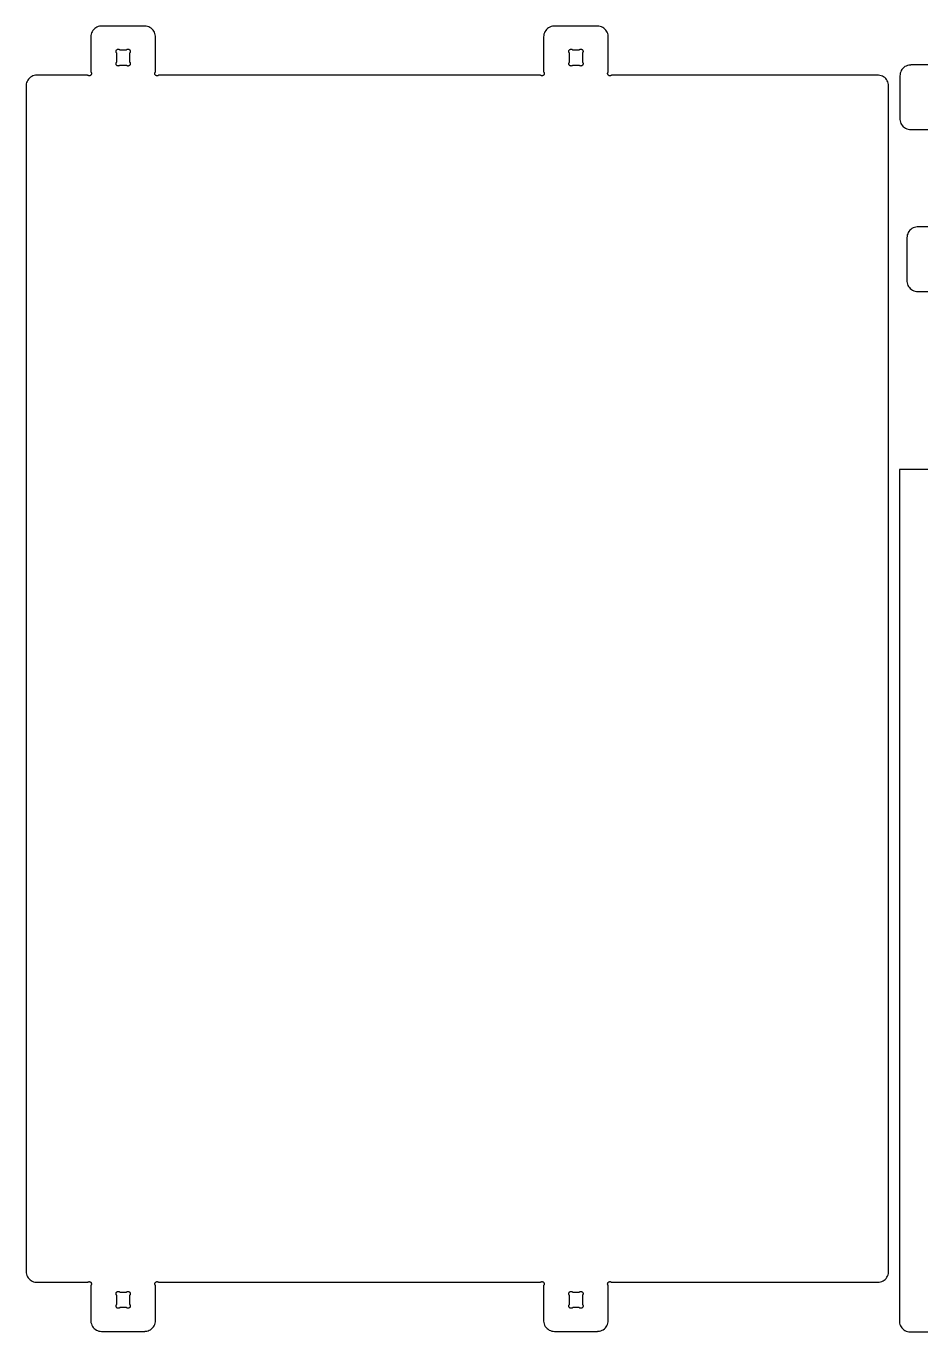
# Model space of a CAD drawing. Header units: metres. Extents: x 0 to 2484, y 0 to 1212.
# Drawn here: x 0 to 830, y 0 to 1212 of the extents above; entities that cross this region are included whole.
import ezdxf

# ---------------------------------------------------------------- set-up
doc = ezdxf.new("R2010")
doc.units = ezdxf.units.M

msp = doc.modelspace()

# ---------------------------------------------------------------- linework, layer by layer
for p, q in [((109.995, 1211.5), (70.005, 1211.5)), ((70.005, 1211.5), (70.005, 1211.48)), ((110, 1211.5), (109.995, 1211.5)), ((109.995, 1211.5), (109.995, 1211.5)), ((111.253, 1211.42), (110, 1211.5)), ((110, 1211.5), (110, 1211.5)), ((529.995, 1211.5), (490.005, 1211.5)), ((490.005, 1211.5), (490.005, 1211.48)), ((530, 1211.5), (529.995, 1211.5)), ((529.995, 1211.5), (529.995, 1211.5)), ((531.253, 1211.42), (530, 1211.5)), ((60.0789, 1202.75), (60, 1201.5)), ((60, 1201.5), (60.0003, 1201.5)), ((60.0003, 1201.5), (60, 1201.5)), ((60, 1201.5), (60, 1168.97)), ((60.3142, 1203.99), (60.0789, 1202.75)), ((60.7022, 1205.18), (60.3142, 1203.99)), ((61.2369, 1206.32), (60.7022, 1205.18)), ((61.9098, 1207.38), (61.2369, 1206.32)), ((62.7103, 1208.35), (61.9098, 1207.38)), ((63.6258, 1209.21), (62.7103, 1208.35)), ((64.6417, 1209.94), (63.6258, 1209.21)), ((65.7422, 1210.55), (64.6417, 1209.94)), ((66.9098, 1211.01), (65.7422, 1210.55)), ((68.1262, 1211.32), (66.9098, 1211.01)), ((69.3721, 1211.48), (68.1262, 1211.32)), ((70.005, 1211.48), (69.3721, 1211.48)), ((112.487, 1211.19), (111.253, 1211.42)), ((113.681, 1210.8), (112.487, 1211.19)), ((114.818, 1210.26), (113.681, 1210.8)), ((115.878, 1209.59), (114.818, 1210.26)), ((116.845, 1208.79), (115.878, 1209.59)), ((117.705, 1207.87), (116.845, 1208.79)), ((118.443, 1206.86), (117.705, 1207.87)), ((119.048, 1205.76), (118.443, 1206.86)), ((119.511, 1204.59), (119.048, 1205.76)), ((119.823, 1203.37), (119.511, 1204.59)), ((119.98, 1202.13), (119.823, 1203.37)), ((119.98, 1201.5), (119.98, 1202.13)), ((120, 1201.5), (119.98, 1201.5)), ((120, 1168.97), (120, 1201.5)), ((480.079, 1202.75), (480, 1201.5)), ((480, 1201.5), (480, 1201.5)), ((480, 1201.5), (480, 1201.5)), ((480, 1201.5), (480, 1168.97)), ((480.314, 1203.99), (480.079, 1202.75)), ((480.702, 1205.18), (480.314, 1203.99)), ((481.237, 1206.32), (480.702, 1205.18)), ((481.91, 1207.38), (481.237, 1206.32)), ((482.71, 1208.35), (481.91, 1207.38)), ((483.626, 1209.21), (482.71, 1208.35)), ((484.642, 1209.94), (483.626, 1209.21)), ((485.742, 1210.55), (484.642, 1209.94)), ((486.91, 1211.01), (485.742, 1210.55)), ((488.126, 1211.32), (486.91, 1211.01)), ((489.372, 1211.48), (488.126, 1211.32)), ((490.005, 1211.48), (489.372, 1211.48)), ((532.487, 1211.19), (531.253, 1211.42)), ((533.681, 1210.8), (532.487, 1211.19)), ((534.818, 1210.26), (533.681, 1210.8)), ((535.878, 1209.59), (534.818, 1210.26)), ((536.845, 1208.79), (535.878, 1209.59)), ((537.705, 1207.87), (536.845, 1208.79)), ((538.443, 1206.86), (537.705, 1207.87)), ((539.048, 1205.76), (538.443, 1206.86)), ((539.511, 1204.59), (539.048, 1205.76)), ((539.823, 1203.37), (539.511, 1204.59)), ((539.98, 1202.13), (539.823, 1203.37)), ((539.98, 1201.5), (539.98, 1202.13)), ((540, 1201.5), (539.98, 1201.5)), ((540, 1168.97), (540, 1201.5)), ((83.3834, 1188.01), (83.4, 1188.28)), ((83.4, 1187.75), (83.3834, 1188.01)), ((83.4, 1188.28), (83.4495, 1188.53)), ((83.4495, 1187.49), (83.4, 1187.75)), ((83.4495, 1188.53), (83.5312, 1188.79)), ((83.5312, 1187.24), (83.4495, 1187.49)), ((83.5312, 1188.79), (83.6438, 1189.03)), ((83.6438, 1189.03), (83.7855, 1189.25)), ((83.7855, 1189.25), (83.954, 1189.45)), ((83.954, 1189.45), (84, 1189.5)), ((84, 1189.5), (84, 1189.5)), ((84, 1189.5), (84.0046, 1189.5)), ((84.0046, 1189.5), (84.1467, 1189.63)), ((84.1467, 1189.63), (84.3606, 1189.79)), ((84.3606, 1189.79), (84.5923, 1189.92)), ((84.5923, 1189.92), (84.8381, 1190.01)), ((84.8381, 1190.01), (85.0942, 1190.08)), ((85.0942, 1190.08), (85.3565, 1190.11)), ((85.3565, 1190.11), (85.6208, 1190.11)), ((85.6208, 1190.11), (85.8831, 1190.08)), ((85.8831, 1190.08), (86.1392, 1190.01)), ((86.1392, 1190.01), (86.385, 1189.92)), ((86.385, 1189.92), (86.6167, 1189.79)), ((86.6167, 1189.79), (86.8306, 1189.63)), ((86.8306, 1189.63), (86.9727, 1189.5)), ((86.9727, 1189.5), (93.027, 1189.5)), ((93.027, 1189.5), (93.0702, 1189.55)), ((93.0702, 1189.55), (93.2739, 1189.71)), ((93.2739, 1189.71), (93.4971, 1189.86)), ((93.4971, 1189.86), (93.7364, 1189.97)), ((93.7364, 1189.97), (93.9878, 1190.05)), ((93.9878, 1190.05), (94.2475, 1190.1)), ((94.2475, 1190.1), (94.5114, 1190.12)), ((94.5114, 1190.12), (94.7752, 1190.1)), ((94.7752, 1190.1), (95.0349, 1190.05)), ((95.0349, 1190.05), (95.2864, 1189.97)), ((95.2864, 1189.97), (95.5256, 1189.86)), ((95.5256, 1189.86), (95.7488, 1189.71)), ((95.7488, 1189.71), (95.9525, 1189.55)), ((95.9525, 1189.55), (95.9957, 1189.5)), ((95.9957, 1189.5), (96, 1189.5)), ((96, 1189.5), (96, 1189.5)), ((96, 1189.5), (96.1335, 1189.35)), ((96.1335, 1189.35), (96.2889, 1189.14)), ((96.2889, 1189.14), (96.4163, 1188.91)), ((96.4163, 1188.91), (96.5136, 1188.66)), ((96.5136, 1187.36), (96.4163, 1187.11)), ((96.5136, 1188.66), (96.5793, 1188.41)), ((96.5793, 1187.62), (96.5136, 1187.36)), ((96.5793, 1188.41), (96.6125, 1188.14)), ((96.6125, 1187.88), (96.5793, 1187.62)), ((96.6125, 1188.14), (96.6125, 1187.88)), ((503.383, 1188.01), (503.4, 1188.28)), ((503.4, 1187.75), (503.383, 1188.01)), ((503.4, 1188.28), (503.45, 1188.53)), ((503.45, 1187.49), (503.4, 1187.75)), ((503.45, 1188.53), (503.531, 1188.79)), ((503.531, 1187.24), (503.45, 1187.49)), ((503.531, 1188.79), (503.644, 1189.03)), ((503.644, 1189.03), (503.785, 1189.25)), ((503.785, 1189.25), (503.954, 1189.45)), ((503.954, 1189.45), (504, 1189.5)), ((504, 1189.5), (504, 1189.5)), ((504, 1189.5), (504.005, 1189.5)), ((504.005, 1189.5), (504.147, 1189.63)), ((504.147, 1189.63), (504.361, 1189.79)), ((504.361, 1189.79), (504.592, 1189.92)), ((504.592, 1189.92), (504.838, 1190.01)), ((504.838, 1190.01), (505.094, 1190.08)), ((505.094, 1190.08), (505.356, 1190.11)), ((505.356, 1190.11), (505.621, 1190.11)), ((505.621, 1190.11), (505.883, 1190.08)), ((505.883, 1190.08), (506.139, 1190.01)), ((506.139, 1190.01), (506.385, 1189.92)), ((506.385, 1189.92), (506.617, 1189.79)), ((506.617, 1189.79), (506.831, 1189.63)), ((506.831, 1189.63), (506.973, 1189.5)), ((506.973, 1189.5), (513.027, 1189.5)), ((513.027, 1189.5), (513.07, 1189.55)), ((513.07, 1189.55), (513.274, 1189.71)), ((513.274, 1189.71), (513.497, 1189.86)), ((513.497, 1189.86), (513.736, 1189.97)), ((513.736, 1189.97), (513.988, 1190.05)), ((513.988, 1190.05), (514.247, 1190.1)), ((514.247, 1190.1), (514.511, 1190.12)), ((514.511, 1190.12), (514.775, 1190.1)), ((514.775, 1190.1), (515.035, 1190.05)), ((515.035, 1190.05), (515.286, 1189.97)), ((515.286, 1189.97), (515.526, 1189.86)), ((515.526, 1189.86), (515.749, 1189.71)), ((515.749, 1189.71), (515.953, 1189.55)), ((515.953, 1189.55), (515.996, 1189.5)), ((515.996, 1189.5), (516, 1189.5)), ((516, 1189.5), (516, 1189.5)), ((516, 1189.5), (516.133, 1189.35)), ((516.133, 1189.35), (516.289, 1189.14)), ((516.289, 1189.14), (516.416, 1188.91)), ((516.416, 1188.91), (516.514, 1188.66)), ((516.514, 1187.36), (516.416, 1187.11)), ((516.514, 1188.66), (516.579, 1188.41)), ((516.579, 1187.62), (516.514, 1187.36)), ((516.579, 1188.41), (516.612, 1188.14)), ((516.612, 1187.88), (516.579, 1187.62)), ((516.612, 1188.14), (516.612, 1187.88)), ((83.3875, 1176.72), (83.4207, 1176.98)), ((83.3875, 1176.46), (83.3875, 1176.72)), ((83.4207, 1176.19), (83.3875, 1176.46)), ((83.4207, 1176.98), (83.4864, 1177.24)), ((83.4864, 1175.94), (83.4207, 1176.19)), ((83.4864, 1177.24), (83.5837, 1177.49)), ((83.5837, 1175.69), (83.4864, 1175.94)), ((83.6438, 1187), (83.5312, 1187.24)), ((83.5837, 1177.49), (83.7111, 1177.72)), ((83.7111, 1175.46), (83.5837, 1175.69)), ((83.7855, 1186.77), (83.6438, 1187)), ((83.7111, 1177.72), (83.8665, 1177.93)), ((83.8665, 1175.25), (83.7111, 1175.46)), ((83.954, 1186.57), (83.7855, 1186.77)), ((83.8665, 1177.93), (84, 1178.07)), ((84, 1175.1), (83.8665, 1175.25)), ((84, 1186.53), (83.954, 1186.57)), ((84, 1178.07), (84, 1186.53)), ((96.1335, 1186.67), (96, 1186.53)), ((96, 1186.53), (96, 1178.07)), ((96, 1178.07), (96.046, 1178.03)), ((96.046, 1178.03), (96.2145, 1177.83)), ((96.2145, 1175.35), (96.046, 1175.15)), ((96.2889, 1186.88), (96.1335, 1186.67)), ((96.2145, 1177.83), (96.3562, 1177.6)), ((96.3562, 1175.57), (96.2145, 1175.35)), ((96.4163, 1187.11), (96.2889, 1186.88)), ((96.3562, 1177.6), (96.4688, 1177.36)), ((96.4688, 1175.81), (96.3562, 1175.57)), ((96.4688, 1177.36), (96.5505, 1177.11)), ((96.5505, 1176.07), (96.4688, 1175.81)), ((96.5505, 1177.11), (96.6, 1176.85)), ((96.6, 1176.32), (96.5505, 1176.07)), ((96.6, 1176.85), (96.6166, 1176.59)), ((96.6166, 1176.59), (96.6, 1176.32)), ((503.388, 1176.72), (503.421, 1176.98)), ((503.388, 1176.46), (503.388, 1176.72)), ((503.421, 1176.19), (503.388, 1176.46)), ((503.421, 1176.98), (503.486, 1177.24)), ((503.486, 1175.94), (503.421, 1176.19)), ((503.486, 1177.24), (503.584, 1177.49)), ((503.584, 1175.69), (503.486, 1175.94)), ((503.644, 1187), (503.531, 1187.24)), ((503.584, 1177.49), (503.711, 1177.72)), ((503.711, 1175.46), (503.584, 1175.69)), ((503.785, 1186.77), (503.644, 1187)), ((503.711, 1177.72), (503.867, 1177.93)), ((503.867, 1175.25), (503.711, 1175.46)), ((503.954, 1186.57), (503.785, 1186.77)), ((503.867, 1177.93), (504, 1178.07)), ((504, 1175.1), (503.867, 1175.25)), ((504, 1186.53), (503.954, 1186.57)), ((504, 1178.07), (504, 1186.53)), ((516.133, 1186.67), (516, 1186.53)), ((516, 1186.53), (516, 1178.07)), ((516, 1178.07), (516.046, 1178.03)), ((516.046, 1178.03), (516.215, 1177.83)), ((516.215, 1175.35), (516.046, 1175.15)), ((516.289, 1186.88), (516.133, 1186.67)), ((516.215, 1177.83), (516.356, 1177.6)), ((516.356, 1175.57), (516.215, 1175.35)), ((516.416, 1187.11), (516.289, 1186.88)), ((516.356, 1177.6), (516.469, 1177.36)), ((516.469, 1175.81), (516.356, 1175.57)), ((516.469, 1177.36), (516.55, 1177.11)), ((516.55, 1176.07), (516.469, 1175.81)), ((516.55, 1177.11), (516.6, 1176.85)), ((516.6, 1176.32), (516.55, 1176.07)), ((516.6, 1176.85), (516.617, 1176.59)), ((516.617, 1176.59), (516.6, 1176.32)), ((818.626, 1175.26), (817.41, 1174.94)), ((819.872, 1175.41), (818.626, 1175.26)), ((820.505, 1175.41), (819.872, 1175.41)), ((853.027, 1175.43), (820.505, 1175.43)), ((820.505, 1175.43), (820.505, 1175.41)), ((3.1545, 1163.29), (2.2949, 1162.37)), ((4.1222, 1164.09), (3.1545, 1163.29)), ((5.1825, 1164.76), (4.1222, 1164.09)), ((6.3187, 1165.3), (5.1825, 1164.76)), ((7.5131, 1165.69), (6.3187, 1165.3)), ((8.7467, 1165.92), (7.5131, 1165.69)), ((10, 1166), (8.7467, 1165.92)), ((10.005, 1166), (10, 1166)), ((57.027, 1166), (10.005, 1166)), ((10.005, 1166), (10.005, 1166)), ((57.0702, 1165.95), (57.027, 1166)), ((57.2739, 1165.79), (57.0702, 1165.95)), ((57.4971, 1165.64), (57.2739, 1165.79)), ((57.7364, 1165.53), (57.4971, 1165.64)), ((57.9878, 1165.45), (57.7364, 1165.53)), ((58.2475, 1165.4), (57.9878, 1165.45)), ((58.5114, 1165.38), (58.2475, 1165.4)), ((58.7752, 1165.4), (58.5114, 1165.38)), ((59.0349, 1165.45), (58.7752, 1165.4)), ((59.2864, 1165.53), (59.0349, 1165.45)), ((59.5256, 1165.64), (59.2864, 1165.53)), ((59.7488, 1165.79), (59.5256, 1165.64)), ((59.9525, 1165.95), (59.7488, 1165.79)), ((59.9957, 1166), (59.9525, 1165.95)), ((60, 1166), (59.9957, 1166)), ((60, 1168.97), (60.1335, 1168.83)), ((60.1335, 1166.15), (60, 1166)), ((60, 1166), (60, 1166)), ((60.1335, 1168.83), (60.2889, 1168.62)), ((60.2889, 1166.36), (60.1335, 1166.15)), ((60.2889, 1168.62), (60.4163, 1168.39)), ((60.4163, 1166.59), (60.2889, 1166.36)), ((60.4163, 1168.39), (60.5136, 1168.14)), ((60.5136, 1166.84), (60.4163, 1166.59)), ((60.5136, 1168.14), (60.5793, 1167.88)), ((60.5793, 1167.09), (60.5136, 1166.84)), ((60.5793, 1167.88), (60.6125, 1167.62)), ((60.6125, 1167.36), (60.5793, 1167.09)), ((60.6125, 1167.62), (60.6125, 1167.36)), ((84.0043, 1175.1), (84, 1175.1)), ((84, 1175.1), (84, 1175.1)), ((84.0475, 1175.05), (84.0043, 1175.1)), ((84.2512, 1174.89), (84.0475, 1175.05)), ((84.4744, 1174.74), (84.2512, 1174.89)), ((84.7136, 1174.63), (84.4744, 1174.74)), ((84.9651, 1174.55), (84.7136, 1174.63)), ((85.2248, 1174.5), (84.9651, 1174.55)), ((85.4886, 1174.48), (85.2248, 1174.5)), ((85.7525, 1174.5), (85.4886, 1174.48)), ((86.0122, 1174.55), (85.7525, 1174.5)), ((86.2636, 1174.63), (86.0122, 1174.55)), ((86.5029, 1174.74), (86.2636, 1174.63)), ((86.7261, 1174.89), (86.5029, 1174.74)), ((86.9298, 1175.05), (86.7261, 1174.89)), ((86.973, 1175.1), (86.9298, 1175.05)), ((93.0273, 1175.1), (86.973, 1175.1)), ((93.1694, 1174.97), (93.0273, 1175.1)), ((93.3833, 1174.81), (93.1694, 1174.97)), ((93.615, 1174.68), (93.3833, 1174.81)), ((93.8608, 1174.59), (93.615, 1174.68)), ((94.1169, 1174.52), (93.8608, 1174.59)), ((94.3792, 1174.49), (94.1169, 1174.52)), ((94.6435, 1174.49), (94.3792, 1174.49)), ((94.9058, 1174.52), (94.6435, 1174.49)), ((95.1619, 1174.59), (94.9058, 1174.52)), ((95.4077, 1174.68), (95.1619, 1174.59)), ((95.6394, 1174.81), (95.4077, 1174.68)), ((95.8533, 1174.97), (95.6394, 1174.81)), ((95.9954, 1175.1), (95.8533, 1174.97)), ((96, 1175.1), (95.9954, 1175.1)), ((96.046, 1175.15), (96, 1175.1)), ((96, 1175.1), (96, 1175.1)), ((119.383, 1167.49), (119.4, 1167.75)), ((119.4, 1167.22), (119.383, 1167.49)), ((119.4, 1167.75), (119.45, 1168.01)), ((119.45, 1166.97), (119.4, 1167.22)), ((119.45, 1168.01), (119.531, 1168.26)), ((119.531, 1166.71), (119.45, 1166.97)), ((119.531, 1168.26), (119.644, 1168.5)), ((119.644, 1166.47), (119.531, 1166.71)), ((119.644, 1168.5), (119.785, 1168.73)), ((119.785, 1166.25), (119.644, 1166.47)), ((119.785, 1168.73), (119.954, 1168.93)), ((119.954, 1166.05), (119.785, 1166.25)), ((119.954, 1168.93), (120, 1168.97)), ((120, 1166), (119.954, 1166.05)), ((120.005, 1166), (120, 1166)), ((120, 1166), (120, 1166)), ((120.147, 1165.87), (120.005, 1166)), ((120.361, 1165.71), (120.147, 1165.87)), ((120.592, 1165.58), (120.361, 1165.71)), ((120.838, 1165.49), (120.592, 1165.58)), ((121.094, 1165.42), (120.838, 1165.49)), ((121.356, 1165.39), (121.094, 1165.42)), ((121.621, 1165.39), (121.356, 1165.39)), ((121.883, 1165.42), (121.621, 1165.39)), ((122.139, 1165.49), (121.883, 1165.42)), ((122.385, 1165.58), (122.139, 1165.49)), ((122.617, 1165.71), (122.385, 1165.58)), ((122.831, 1165.87), (122.617, 1165.71)), ((122.973, 1166), (122.831, 1165.87)), ((477.027, 1166), (122.973, 1166)), ((477.07, 1165.95), (477.027, 1166)), ((477.274, 1165.79), (477.07, 1165.95)), ((477.497, 1165.64), (477.274, 1165.79)), ((477.736, 1165.53), (477.497, 1165.64)), ((477.988, 1165.45), (477.736, 1165.53)), ((478.247, 1165.4), (477.988, 1165.45)), ((478.511, 1165.38), (478.247, 1165.4)), ((478.775, 1165.4), (478.511, 1165.38)), ((479.035, 1165.45), (478.775, 1165.4)), ((479.286, 1165.53), (479.035, 1165.45)), ((479.526, 1165.64), (479.286, 1165.53)), ((479.749, 1165.79), (479.526, 1165.64)), ((479.953, 1165.95), (479.749, 1165.79)), ((479.996, 1166), (479.953, 1165.95)), ((480, 1166), (479.996, 1166)), ((480, 1168.97), (480.133, 1168.83)), ((480.133, 1166.15), (480, 1166)), ((480, 1166), (480, 1166)), ((480.133, 1168.83), (480.289, 1168.62)), ((480.289, 1166.36), (480.133, 1166.15)), ((480.289, 1168.62), (480.416, 1168.39)), ((480.416, 1166.59), (480.289, 1166.36)), ((480.416, 1168.39), (480.514, 1168.14)), ((480.514, 1166.84), (480.416, 1166.59)), ((480.514, 1168.14), (480.579, 1167.88)), ((480.579, 1167.09), (480.514, 1166.84)), ((480.579, 1167.88), (480.612, 1167.62)), ((480.612, 1167.36), (480.579, 1167.09)), ((480.612, 1167.62), (480.612, 1167.36)), ((504.004, 1175.1), (504, 1175.1)), ((504, 1175.1), (504, 1175.1)), ((504.047, 1175.05), (504.004, 1175.1)), ((504.251, 1174.89), (504.047, 1175.05)), ((504.474, 1174.74), (504.251, 1174.89)), ((504.714, 1174.63), (504.474, 1174.74)), ((504.965, 1174.55), (504.714, 1174.63)), ((505.225, 1174.5), (504.965, 1174.55)), ((505.489, 1174.48), (505.225, 1174.5)), ((505.753, 1174.5), (505.489, 1174.48)), ((506.012, 1174.55), (505.753, 1174.5)), ((506.264, 1174.63), (506.012, 1174.55)), ((506.503, 1174.74), (506.264, 1174.63)), ((506.726, 1174.89), (506.503, 1174.74)), ((506.93, 1175.05), (506.726, 1174.89)), ((506.973, 1175.1), (506.93, 1175.05)), ((513.027, 1175.1), (506.973, 1175.1)), ((513.169, 1174.97), (513.027, 1175.1)), ((513.383, 1174.81), (513.169, 1174.97)), ((513.615, 1174.68), (513.383, 1174.81)), ((513.861, 1174.59), (513.615, 1174.68)), ((514.117, 1174.52), (513.861, 1174.59)), ((514.379, 1174.49), (514.117, 1174.52)), ((514.644, 1174.49), (514.379, 1174.49)), ((514.906, 1174.52), (514.644, 1174.49)), ((515.162, 1174.59), (514.906, 1174.52)), ((515.408, 1174.68), (515.162, 1174.59)), ((515.639, 1174.81), (515.408, 1174.68)), ((515.853, 1174.97), (515.639, 1174.81)), ((515.995, 1175.1), (515.853, 1174.97)), ((516, 1175.1), (515.995, 1175.1)), ((516.046, 1175.15), (516, 1175.1)), ((516, 1175.1), (516, 1175.1)), ((539.383, 1167.49), (539.4, 1167.75)), ((539.4, 1167.22), (539.383, 1167.49)), ((539.4, 1167.75), (539.45, 1168.01)), ((539.45, 1166.97), (539.4, 1167.22)), ((539.45, 1168.01), (539.531, 1168.26)), ((539.531, 1166.71), (539.45, 1166.97)), ((539.531, 1168.26), (539.644, 1168.5)), ((539.644, 1166.47), (539.531, 1166.71)), ((539.644, 1168.5), (539.785, 1168.73)), ((539.785, 1166.25), (539.644, 1166.47)), ((539.785, 1168.73), (539.954, 1168.93)), ((539.954, 1166.05), (539.785, 1166.25)), ((539.954, 1168.93), (540, 1168.97)), ((540, 1166), (539.954, 1166.05)), ((540.005, 1166), (540, 1166)), ((540, 1166), (540, 1166)), ((540.147, 1165.87), (540.005, 1166)), ((540.361, 1165.71), (540.147, 1165.87)), ((540.592, 1165.58), (540.361, 1165.71)), ((540.838, 1165.49), (540.592, 1165.58)), ((541.094, 1165.42), (540.838, 1165.49)), ((541.356, 1165.39), (541.094, 1165.42)), ((541.621, 1165.39), (541.356, 1165.39)), ((541.883, 1165.42), (541.621, 1165.39)), ((542.139, 1165.49), (541.883, 1165.42)), ((542.385, 1165.58), (542.139, 1165.49)), ((542.617, 1165.71), (542.385, 1165.58)), ((542.831, 1165.87), (542.617, 1165.71)), ((542.973, 1166), (542.831, 1165.87)), ((789.995, 1166), (542.973, 1166)), ((789.995, 1165.98), (789.995, 1166)), ((790.628, 1165.98), (789.995, 1165.98)), ((791.874, 1165.82), (790.628, 1165.98)), ((793.09, 1165.51), (791.874, 1165.82)), ((794.258, 1165.05), (793.09, 1165.51)), ((795.358, 1164.44), (794.258, 1165.05)), ((796.374, 1163.71), (795.358, 1164.44)), ((797.29, 1162.85), (796.374, 1163.71)), ((810.579, 1166.69), (810.5, 1165.43)), ((810.5, 1165.43), (810.5, 1165.43)), ((810.5, 1165.43), (810.5, 1165.43)), ((810.5, 1165.43), (810.5, 1165.43)), ((810.5, 1165.43), (810.5, 1125.44)), ((810.814, 1167.92), (810.579, 1166.69)), ((811.202, 1169.11), (810.814, 1167.92)), ((811.737, 1170.25), (811.202, 1169.11)), ((812.41, 1171.31), (811.737, 1170.25)), ((813.21, 1172.28), (812.41, 1171.31)), ((814.126, 1173.14), (813.21, 1172.28)), ((815.142, 1173.88), (814.126, 1173.14)), ((816.242, 1174.48), (815.142, 1173.88)), ((817.41, 1174.94), (816.242, 1174.48)), ((0.0197, 1156), (0, 1156)), ((0, 1156), (0, 56.005)), ((0.1771, 1157.87), (0.0197, 1156.63)), ((0.0197, 1156.63), (0.0197, 1156)), ((0.4894, 1159.09), (0.1771, 1157.87)), ((0.9517, 1160.26), (0.4894, 1159.09)), ((1.5567, 1161.36), (0.9517, 1160.26)), ((2.2949, 1162.37), (1.5567, 1161.36)), ((798.09, 1161.88), (797.29, 1162.85)), ((798.763, 1160.82), (798.09, 1161.88)), ((799.298, 1159.68), (798.763, 1160.82)), ((799.686, 1158.49), (799.298, 1159.68)), ((799.921, 1157.25), (799.686, 1158.49)), ((800, 1156), (799.921, 1157.25)), ((800, 56.005), (800, 1156)), ((800, 1156), (800, 1156)), ((800, 1156), (800, 1156)), ((810.5, 1125.44), (810.52, 1125.44)), ((810.52, 1125.44), (810.52, 1124.8)), ((810.52, 1124.8), (810.677, 1123.56)), ((810.677, 1123.56), (810.989, 1122.34)), ((810.989, 1122.34), (811.452, 1121.17)), ((811.452, 1121.17), (812.057, 1120.07)), ((812.057, 1120.07), (812.795, 1119.06)), ((812.795, 1119.06), (813.655, 1118.14)), ((813.655, 1118.14), (814.622, 1117.34)), ((814.622, 1117.34), (815.682, 1116.67)), ((815.682, 1116.67), (816.819, 1116.13)), ((816.819, 1116.13), (818.013, 1115.75)), ((818.013, 1115.75), (819.247, 1115.51)), ((819.247, 1115.51), (820.5, 1115.43)), ((820.5, 1115.43), (820.5, 1115.43)), ((820.5, 1115.43), (820.505, 1115.43)), ((820.505, 1115.43), (820.505, 1115.43)), ((820.505, 1115.43), (853.027, 1115.43)), ((817.314, 1017.7), (817.079, 1016.47)), ((817.702, 1018.9), (817.314, 1017.7)), ((818.237, 1020.03), (817.702, 1018.9)), ((818.91, 1021.09), (818.237, 1020.03)), ((819.71, 1022.06), (818.91, 1021.09)), ((820.626, 1022.92), (819.71, 1022.06)), ((821.642, 1023.66), (820.626, 1022.92)), ((822.742, 1024.26), (821.642, 1023.66)), ((823.91, 1024.73), (822.742, 1024.26)), ((825.126, 1025.04), (823.91, 1024.73)), ((826.372, 1025.2), (825.126, 1025.04)), ((827.005, 1025.2), (826.372, 1025.2)), ((859.527, 1025.22), (827.005, 1025.22)), ((827.005, 1025.22), (827.005, 1025.2)), ((817.079, 1016.47), (817, 1015.22)), ((817, 1015.22), (817, 1015.22)), ((817, 1015.22), (817, 1015.21)), ((817, 1015.21), (817, 1015.21)), ((817, 1015.21), (817, 975.221)), ((817, 975.221), (817.02, 975.221)), ((817.02, 975.221), (817.02, 974.588)), ((817.02, 974.588), (817.177, 973.342)), ((817.177, 973.342), (817.489, 972.126)), ((817.489, 972.126), (817.952, 970.958)), ((817.952, 970.958), (818.557, 969.858)), ((818.557, 969.858), (819.295, 968.842)), ((819.295, 968.842), (820.155, 967.927)), ((820.155, 967.927), (821.122, 967.126)), ((821.122, 967.126), (822.182, 966.453)), ((822.182, 966.453), (823.319, 965.918)), ((823.319, 965.918), (824.513, 965.53)), ((824.513, 965.53), (825.747, 965.295)), ((825.747, 965.295), (827, 965.216)), ((827, 965.216), (827.005, 965.217)), ((827, 965.216), (827, 965.216)), ((827.005, 965.217), (827.005, 965.216)), ((827.005, 965.216), (859.527, 965.216)), ((1939.6, 800), (810, 800)), ((810, 800), (810, 10.005)), ((0, 56.005), (0.0003, 56.005)), ((0.0003, 56.005), (0, 56)), ((0, 56), (0.0789, 54.7467)), ((0.0789, 54.7467), (0.3142, 53.5131)), ((0.3142, 53.5131), (0.7022, 52.3188)), ((0.7022, 52.3188), (1.2369, 51.1825)), ((1.2369, 51.1825), (1.9098, 50.1221)), ((1.9098, 50.1221), (2.7103, 49.1545)), ((2.7103, 49.1545), (3.6258, 48.2949)), ((795.878, 47.9098), (796.845, 48.7103)), ((796.845, 48.7103), (797.705, 49.6258)), ((797.705, 49.6258), (798.443, 50.6417)), ((798.443, 50.6417), (799.048, 51.7422)), ((799.048, 51.7422), (799.511, 52.9098)), ((799.511, 52.9098), (799.823, 54.1262)), ((799.823, 54.1262), (799.98, 55.3721)), ((799.98, 55.3721), (799.98, 56.005)), ((799.98, 56.005), (800, 56.005)), ((3.6258, 48.2949), (4.6417, 47.5567)), ((4.6417, 47.5567), (5.7422, 46.9517)), ((5.7422, 46.9517), (6.9098, 46.4894)), ((6.9098, 46.4894), (8.1262, 46.1771)), ((8.1262, 46.1771), (9.3721, 46.0197)), ((9.3721, 46.0197), (10.005, 46.0197)), ((10.005, 46.0197), (10.005, 46)), ((10.005, 46), (57.0273, 46)), ((57.0273, 46), (57.1694, 46.1335)), ((57.1694, 46.1335), (57.3833, 46.2889)), ((57.3833, 46.2889), (57.615, 46.4163)), ((57.615, 46.4163), (57.8608, 46.5136)), ((57.8608, 46.5136), (58.1169, 46.5793)), ((58.1169, 46.5793), (58.3792, 46.6125)), ((58.3792, 46.6125), (58.6435, 46.6125)), ((58.6435, 46.6125), (58.9058, 46.5793)), ((58.9058, 46.5793), (59.1619, 46.5136)), ((59.1619, 46.5136), (59.4077, 46.4163)), ((59.4077, 46.4163), (59.6394, 46.2889)), ((59.6394, 46.2889), (59.8533, 46.1335)), ((59.8533, 46.1335), (59.9954, 46)), ((59.9954, 46), (60, 46)), ((60, 46), (60, 45.9957)), ((60, 45.9957), (60.046, 45.9525)), ((60.046, 43.0702), (60, 43.027)), ((60, 43.027), (60, 10.505)), ((60.046, 45.9525), (60.2145, 45.7488)), ((60.2145, 43.2739), (60.046, 43.0702)), ((60.2145, 45.7488), (60.3562, 45.5256)), ((60.3562, 43.4971), (60.2145, 43.2739)), ((60.3562, 45.5256), (60.4688, 45.2864)), ((60.4688, 43.7364), (60.3562, 43.4971)), ((60.4688, 45.2864), (60.5505, 45.0349)), ((60.5505, 43.9878), (60.4688, 43.7364)), ((60.5505, 45.0349), (60.6, 44.7752)), ((60.6, 44.2475), (60.5505, 43.9878)), ((60.6, 44.7752), (60.6166, 44.5114)), ((60.6166, 44.5114), (60.6, 44.2475)), ((83.5312, 36.1864), (83.6438, 36.4256)), ((83.6438, 36.4256), (83.7855, 36.6488)), ((83.7855, 36.6488), (83.954, 36.8525)), ((83.954, 36.8525), (84, 36.8957)), ((84, 36.8957), (84, 36.9)), ((84, 36.9), (84.0046, 36.9)), ((84.0046, 36.9), (84.1467, 37.0335)), ((84.1467, 37.0335), (84.3606, 37.1889)), ((84.3606, 37.1889), (84.5923, 37.3163)), ((84.5923, 37.3163), (84.8381, 37.4136)), ((84.8381, 37.4136), (85.0942, 37.4793)), ((85.0942, 37.4793), (85.3565, 37.5125)), ((85.3565, 37.5125), (85.6208, 37.5125)), ((85.6208, 37.5125), (85.8831, 37.4793)), ((85.8831, 37.4793), (86.1392, 37.4136)), ((86.1392, 37.4136), (86.385, 37.3163)), ((86.385, 37.3163), (86.6167, 37.1889)), ((86.6167, 37.1889), (86.8306, 37.0335)), ((86.8306, 37.0335), (86.9727, 36.9)), ((86.9727, 36.9), (93.027, 36.9)), ((93.027, 36.9), (93.0702, 36.946)), ((93.0702, 36.946), (93.2739, 37.1145)), ((93.2739, 37.1145), (93.4971, 37.2562)), ((93.4971, 37.2562), (93.7364, 37.3688)), ((93.7364, 37.3688), (93.9878, 37.4505)), ((93.9878, 37.4505), (94.2475, 37.5)), ((94.2475, 37.5), (94.5114, 37.5166)), ((94.5114, 37.5166), (94.7752, 37.5)), ((94.7752, 37.5), (95.0349, 37.4505)), ((95.0349, 37.4505), (95.2864, 37.3688)), ((95.2864, 37.3688), (95.5256, 37.2562)), ((95.5256, 37.2562), (95.7488, 37.1145)), ((95.7488, 37.1145), (95.9525, 36.946)), ((95.9525, 36.946), (95.9957, 36.9)), ((95.9957, 36.9), (96, 36.9)), ((96, 36.9), (96, 36.8954)), ((96, 36.8954), (96.1335, 36.7533)), ((96.1335, 36.7533), (96.2889, 36.5394)), ((96.2889, 36.5394), (96.4163, 36.3077)), ((119.388, 44.6435), (119.421, 44.9058)), ((119.388, 44.3792), (119.388, 44.6435)), ((119.421, 44.1169), (119.388, 44.3792)), ((119.421, 44.9058), (119.486, 45.1619)), ((119.486, 43.8608), (119.421, 44.1169)), ((119.486, 45.1619), (119.584, 45.4077)), ((119.584, 43.615), (119.486, 43.8608)), ((119.584, 45.4077), (119.711, 45.6394)), ((119.711, 43.3833), (119.584, 43.615)), ((119.711, 45.6394), (119.867, 45.8533)), ((119.867, 43.1694), (119.711, 43.3833)), ((119.867, 45.8533), (120, 45.9954)), ((120, 43.0273), (119.867, 43.1694)), ((120, 45.9954), (120, 46)), ((120, 46), (120.004, 46)), ((120, 10.505), (120, 43.0273)), ((120.004, 46), (120.047, 46.046)), ((120.047, 46.046), (120.251, 46.2145)), ((120.251, 46.2145), (120.474, 46.3562)), ((120.474, 46.3562), (120.714, 46.4688)), ((120.714, 46.4688), (120.965, 46.5505)), ((120.965, 46.5505), (121.225, 46.6)), ((121.225, 46.6), (121.489, 46.6166)), ((121.489, 46.6166), (121.753, 46.6)), ((121.753, 46.6), (122.012, 46.5505)), ((122.012, 46.5505), (122.264, 46.4688)), ((122.264, 46.4688), (122.503, 46.3562)), ((122.503, 46.3562), (122.726, 46.2145)), ((122.726, 46.2145), (122.93, 46.046)), ((122.93, 46.046), (122.973, 46)), ((122.973, 46), (477.027, 46)), ((477.027, 46), (477.169, 46.1335)), ((477.169, 46.1335), (477.383, 46.2889)), ((477.383, 46.2889), (477.615, 46.4163)), ((477.615, 46.4163), (477.861, 46.5136)), ((477.861, 46.5136), (478.117, 46.5793)), ((478.117, 46.5793), (478.379, 46.6125)), ((478.379, 46.6125), (478.644, 46.6125)), ((478.644, 46.6125), (478.906, 46.5793)), ((478.906, 46.5793), (479.162, 46.5136)), ((479.162, 46.5136), (479.408, 46.4163)), ((479.408, 46.4163), (479.639, 46.2889)), ((479.639, 46.2889), (479.853, 46.1335)), ((479.853, 46.1335), (479.995, 46)), ((479.995, 46), (480, 46)), ((480, 46), (480, 45.9957)), ((480, 45.9957), (480.046, 45.9525)), ((480.046, 43.0702), (480, 43.027)), ((480, 43.027), (480, 10.505)), ((480.046, 45.9525), (480.215, 45.7488)), ((480.215, 43.2739), (480.046, 43.0702)), ((480.215, 45.7488), (480.356, 45.5256)), ((480.356, 43.4971), (480.215, 43.2739)), ((480.356, 45.5256), (480.469, 45.2864)), ((480.469, 43.7364), (480.356, 43.4971)), ((480.469, 45.2864), (480.55, 45.0349)), ((480.55, 43.9878), (480.469, 43.7364)), ((480.55, 45.0349), (480.6, 44.7752)), ((480.6, 44.2475), (480.55, 43.9878)), ((480.6, 44.7752), (480.617, 44.5114)), ((480.617, 44.5114), (480.6, 44.2475)), ((503.531, 36.1864), (503.644, 36.4256)), ((503.644, 36.4256), (503.785, 36.6488)), ((503.785, 36.6488), (503.954, 36.8525)), ((503.954, 36.8525), (504, 36.8957)), ((504, 36.8957), (504, 36.9)), ((504, 36.9), (504.005, 36.9)), ((504.005, 36.9), (504.147, 37.0335)), ((504.147, 37.0335), (504.361, 37.1889)), ((504.361, 37.1889), (504.592, 37.3163)), ((504.592, 37.3163), (504.838, 37.4136)), ((504.838, 37.4136), (505.094, 37.4793)), ((505.094, 37.4793), (505.356, 37.5125)), ((505.356, 37.5125), (505.621, 37.5125)), ((505.621, 37.5125), (505.883, 37.4793)), ((505.883, 37.4793), (506.139, 37.4136)), ((506.139, 37.4136), (506.385, 37.3163)), ((506.385, 37.3163), (506.617, 37.1889)), ((506.617, 37.1889), (506.831, 37.0335)), ((506.831, 37.0335), (506.973, 36.9)), ((506.973, 36.9), (513.027, 36.9)), ((513.027, 36.9), (513.07, 36.946)), ((513.07, 36.946), (513.274, 37.1145)), ((513.274, 37.1145), (513.497, 37.2562)), ((513.497, 37.2562), (513.736, 37.3688)), ((513.736, 37.3688), (513.988, 37.4505)), ((513.988, 37.4505), (514.247, 37.5)), ((514.247, 37.5), (514.511, 37.5166)), ((514.511, 37.5166), (514.775, 37.5)), ((514.775, 37.5), (515.035, 37.4505)), ((515.035, 37.4505), (515.286, 37.3688)), ((515.286, 37.3688), (515.526, 37.2562)), ((515.526, 37.2562), (515.749, 37.1145)), ((515.749, 37.1145), (515.953, 36.946)), ((515.953, 36.946), (515.996, 36.9)), ((515.996, 36.9), (516, 36.9)), ((516, 36.9), (516, 36.8954)), ((516, 36.8954), (516.133, 36.7533)), ((516.133, 36.7533), (516.289, 36.5394)), ((516.289, 36.5394), (516.416, 36.3077)), ((539.388, 44.6435), (539.421, 44.9058)), ((539.388, 44.3792), (539.388, 44.6435)), ((539.421, 44.1169), (539.388, 44.3792)), ((539.421, 44.9058), (539.486, 45.1619)), ((539.486, 43.8608), (539.421, 44.1169)), ((539.486, 45.1619), (539.584, 45.4077)), ((539.584, 43.615), (539.486, 43.8608)), ((539.584, 45.4077), (539.711, 45.6394)), ((539.711, 43.3833), (539.584, 43.615)), ((539.711, 45.6394), (539.867, 45.8533)), ((539.867, 43.1694), (539.711, 43.3833)), ((539.867, 45.8533), (540, 45.9954)), ((540, 43.0273), (539.867, 43.1694)), ((540, 45.9954), (540, 46)), ((540, 46), (540.004, 46)), ((540, 10.505), (540, 43.0273)), ((540.004, 46), (540.047, 46.046)), ((540.047, 46.046), (540.251, 46.2145)), ((540.251, 46.2145), (540.474, 46.3562)), ((540.474, 46.3562), (540.714, 46.4688)), ((540.714, 46.4688), (540.965, 46.5505)), ((540.965, 46.5505), (541.225, 46.6)), ((541.225, 46.6), (541.489, 46.6166)), ((541.489, 46.6166), (541.753, 46.6)), ((541.753, 46.6), (542.012, 46.5505)), ((542.012, 46.5505), (542.264, 46.4688)), ((542.264, 46.4688), (542.503, 46.3562)), ((542.503, 46.3562), (542.726, 46.2145)), ((542.726, 46.2145), (542.93, 46.046)), ((542.93, 46.046), (542.973, 46)), ((542.973, 46), (789.995, 46)), ((789.995, 46), (789.995, 46.0003)), ((789.995, 46.0003), (790, 46)), ((790, 46), (791.253, 46.0789)), ((791.253, 46.0789), (792.487, 46.3142)), ((792.487, 46.3142), (793.681, 46.7022)), ((793.681, 46.7022), (794.818, 47.2369)), ((794.818, 47.2369), (795.878, 47.9098)), ((83.3834, 35.4114), (83.4, 35.6752)), ((83.4, 35.1475), (83.3834, 35.4114)), ((83.3875, 24.1208), (83.4207, 24.3831)), ((83.4, 35.6752), (83.4495, 35.9349)), ((83.4495, 34.8878), (83.4, 35.1475)), ((83.4207, 24.3831), (83.4864, 24.6392)), ((83.4495, 35.9349), (83.5312, 36.1864)), ((83.5312, 34.6364), (83.4495, 34.8878)), ((83.4864, 24.6392), (83.5837, 24.885)), ((83.6438, 34.3971), (83.5312, 34.6364)), ((83.5837, 24.885), (83.7111, 25.1167)), ((83.7855, 34.1739), (83.6438, 34.3971)), ((83.7111, 25.1167), (83.8665, 25.3306)), ((83.954, 33.9702), (83.7855, 34.1739)), ((83.8665, 25.3306), (84, 25.4727)), ((84, 33.927), (83.954, 33.9702)), ((84, 25.4727), (84, 33.927)), ((96.1335, 34.0694), (96, 33.9273)), ((96, 33.9273), (96, 25.473)), ((96, 25.473), (96.046, 25.4298)), ((96.046, 25.4298), (96.2145, 25.2261)), ((96.2889, 34.2833), (96.1335, 34.0694)), ((96.2145, 25.2261), (96.3562, 25.0029)), ((96.4163, 34.515), (96.2889, 34.2833)), ((96.3562, 25.0029), (96.4688, 24.7636)), ((96.4163, 36.3077), (96.5136, 36.0619)), ((96.5136, 34.7608), (96.4163, 34.515)), ((96.4688, 24.7636), (96.5505, 24.5122)), ((96.5136, 36.0619), (96.5793, 35.8058)), ((96.5793, 35.0169), (96.5136, 34.7608)), ((96.5505, 24.5122), (96.6, 24.2525)), ((96.5793, 35.8058), (96.6125, 35.5435)), ((96.6125, 35.2792), (96.5793, 35.0169)), ((96.6, 24.2525), (96.6166, 23.9886)), ((96.6125, 35.5435), (96.6125, 35.2792)), ((503.383, 35.4114), (503.4, 35.6752)), ((503.4, 35.1475), (503.383, 35.4114)), ((503.388, 24.1208), (503.421, 24.3831)), ((503.4, 35.6752), (503.45, 35.9349)), ((503.45, 34.8878), (503.4, 35.1475)), ((503.421, 24.3831), (503.486, 24.6392)), ((503.45, 35.9349), (503.531, 36.1864)), ((503.531, 34.6364), (503.45, 34.8878)), ((503.486, 24.6392), (503.584, 24.885)), ((503.644, 34.3971), (503.531, 34.6364)), ((503.584, 24.885), (503.711, 25.1167)), ((503.785, 34.1739), (503.644, 34.3971)), ((503.711, 25.1167), (503.867, 25.3306)), ((503.954, 33.9702), (503.785, 34.1739)), ((503.867, 25.3306), (504, 25.4727)), ((504, 33.927), (503.954, 33.9702)), ((504, 25.4727), (504, 33.927)), ((516.133, 34.0694), (516, 33.9273)), ((516, 33.9273), (516, 25.473)), ((516, 25.473), (516.046, 25.4298)), ((516.046, 25.4298), (516.215, 25.2261)), ((516.289, 34.2833), (516.133, 34.0694)), ((516.215, 25.2261), (516.356, 25.0029)), ((516.416, 34.515), (516.289, 34.2833)), ((516.356, 25.0029), (516.469, 24.7636)), ((516.416, 36.3077), (516.514, 36.0619)), ((516.514, 34.7608), (516.416, 34.515)), ((516.469, 24.7636), (516.55, 24.5122)), ((516.514, 36.0619), (516.579, 35.8058)), ((516.579, 35.0169), (516.514, 34.7608)), ((516.55, 24.5122), (516.6, 24.2525)), ((516.579, 35.8058), (516.612, 35.5435)), ((516.612, 35.2792), (516.579, 35.0169)), ((516.6, 24.2525), (516.617, 23.9886)), ((516.612, 35.5435), (516.612, 35.2792)), ((83.3875, 23.8565), (83.3875, 24.1208)), ((83.4207, 23.5942), (83.3875, 23.8565)), ((83.4864, 23.3381), (83.4207, 23.5942)), ((83.5837, 23.0923), (83.4864, 23.3381)), ((83.7111, 22.8606), (83.5837, 23.0923)), ((83.8665, 22.6467), (83.7111, 22.8606)), ((84, 22.5046), (83.8665, 22.6467)), ((84, 22.5), (84, 22.5046)), ((84.0043, 22.5), (84, 22.5)), ((84.0475, 22.454), (84.0043, 22.5)), ((84.2512, 22.2855), (84.0475, 22.454)), ((84.4744, 22.1438), (84.2512, 22.2855)), ((84.7136, 22.0312), (84.4744, 22.1438)), ((84.9651, 21.9495), (84.7136, 22.0312)), ((85.2248, 21.9), (84.9651, 21.9495)), ((85.4886, 21.8834), (85.2248, 21.9)), ((85.7525, 21.9), (85.4886, 21.8834)), ((86.0122, 21.9495), (85.7525, 21.9)), ((86.2636, 22.0312), (86.0122, 21.9495)), ((86.5029, 22.1438), (86.2636, 22.0312)), ((86.7261, 22.2855), (86.5029, 22.1438)), ((86.9298, 22.454), (86.7261, 22.2855)), ((86.973, 22.5), (86.9298, 22.454)), ((93.0273, 22.5), (86.973, 22.5)), ((93.1694, 22.3665), (93.0273, 22.5)), ((93.3833, 22.2111), (93.1694, 22.3665)), ((93.615, 22.0837), (93.3833, 22.2111)), ((93.8608, 21.9864), (93.615, 22.0837)), ((94.1169, 21.9207), (93.8608, 21.9864)), ((94.3792, 21.8875), (94.1169, 21.9207)), ((94.6435, 21.8875), (94.3792, 21.8875)), ((94.9058, 21.9207), (94.6435, 21.8875)), ((95.1619, 21.9864), (94.9058, 21.9207)), ((95.4077, 22.0837), (95.1619, 21.9864)), ((95.6394, 22.2111), (95.4077, 22.0837)), ((95.8533, 22.3665), (95.6394, 22.2111)), ((95.9954, 22.5), (95.8533, 22.3665)), ((96, 22.5), (95.9954, 22.5)), ((96.046, 22.5475), (96, 22.5043)), ((96, 22.5043), (96, 22.5)), ((96.2145, 22.7512), (96.046, 22.5475)), ((96.3562, 22.9744), (96.2145, 22.7512)), ((96.4688, 23.2136), (96.3562, 22.9744)), ((96.5505, 23.4651), (96.4688, 23.2136)), ((96.6, 23.7248), (96.5505, 23.4651)), ((96.6166, 23.9886), (96.6, 23.7248)), ((503.388, 23.8565), (503.388, 24.1208)), ((503.421, 23.5942), (503.388, 23.8565)), ((503.486, 23.3381), (503.421, 23.5942)), ((503.584, 23.0923), (503.486, 23.3381)), ((503.711, 22.8606), (503.584, 23.0923)), ((503.867, 22.6467), (503.711, 22.8606)), ((504, 22.5046), (503.867, 22.6467)), ((504, 22.5), (504, 22.5046)), ((504.004, 22.5), (504, 22.5)), ((504.047, 22.454), (504.004, 22.5)), ((504.251, 22.2855), (504.047, 22.454)), ((504.474, 22.1438), (504.251, 22.2855)), ((504.714, 22.0312), (504.474, 22.1438)), ((504.965, 21.9495), (504.714, 22.0312)), ((505.225, 21.9), (504.965, 21.9495)), ((505.489, 21.8834), (505.225, 21.9)), ((505.753, 21.9), (505.489, 21.8834)), ((506.012, 21.9495), (505.753, 21.9)), ((506.264, 22.0312), (506.012, 21.9495)), ((506.503, 22.1438), (506.264, 22.0312)), ((506.726, 22.2855), (506.503, 22.1438)), ((506.93, 22.454), (506.726, 22.2855)), ((506.973, 22.5), (506.93, 22.454)), ((513.027, 22.5), (506.973, 22.5)), ((513.169, 22.3665), (513.027, 22.5)), ((513.383, 22.2111), (513.169, 22.3665)), ((513.615, 22.0837), (513.383, 22.2111)), ((513.861, 21.9864), (513.615, 22.0837)), ((514.117, 21.9207), (513.861, 21.9864)), ((514.379, 21.8875), (514.117, 21.9207)), ((514.644, 21.8875), (514.379, 21.8875)), ((514.906, 21.9207), (514.644, 21.8875)), ((515.162, 21.9864), (514.906, 21.9207)), ((515.408, 22.0837), (515.162, 21.9864)), ((515.639, 22.2111), (515.408, 22.0837)), ((515.853, 22.3665), (515.639, 22.2111)), ((515.995, 22.5), (515.853, 22.3665)), ((516, 22.5), (515.995, 22.5)), ((516.046, 22.5475), (516, 22.5043)), ((516, 22.5043), (516, 22.5)), ((516.215, 22.7512), (516.046, 22.5475)), ((516.356, 22.9744), (516.215, 22.7512)), ((516.469, 23.2136), (516.356, 22.9744)), ((516.55, 23.4651), (516.469, 23.2136)), ((516.6, 23.7248), (516.55, 23.4651)), ((516.617, 23.9886), (516.6, 23.7248)), ((60, 10.505), (60.0197, 10.505)), ((60.0197, 10.505), (60.0197, 9.8721)), ((60.0197, 9.8721), (60.1771, 8.6262)), ((60.1771, 8.6262), (60.4894, 7.4098)), ((60.4894, 7.4098), (60.9517, 6.2422)), ((60.9517, 6.2422), (61.5567, 5.1417)), ((61.5567, 5.1417), (62.2949, 4.1258)), ((62.2949, 4.1258), (63.1545, 3.2103)), ((63.1545, 3.2103), (64.1221, 2.4098)), ((64.1221, 2.4098), (65.1825, 1.7369)), ((65.1825, 1.7369), (66.3188, 1.2022)), ((66.3188, 1.2022), (67.5131, 0.8142)), ((67.5131, 0.8142), (68.7467, 0.5789)), ((68.7467, 0.5789), (70, 0.5)), ((70, 0.5), (70.005, 0.5003)), ((70, 0.5), (70, 0.5)), ((70.005, 0.5003), (70.005, 0.5)), ((70.005, 0.5), (109.995, 0.5)), ((109.995, 0.5), (109.995, 0.5197)), ((109.995, 0.5197), (110.628, 0.5197)), ((110.628, 0.5197), (111.874, 0.6771)), ((111.874, 0.6771), (113.09, 0.9894)), ((113.09, 0.9894), (114.258, 1.4517)), ((114.258, 1.4517), (115.358, 2.0567)), ((115.358, 2.0567), (116.374, 2.7949)), ((116.374, 2.7949), (117.29, 3.6545)), ((117.29, 3.6545), (118.09, 4.6222)), ((118.09, 4.6222), (118.763, 5.6825)), ((118.763, 5.6825), (119.298, 6.8187)), ((119.298, 6.8187), (119.686, 8.0131)), ((119.686, 8.0131), (119.921, 9.2467)), ((119.921, 9.2467), (120, 10.5)), ((120, 10.5), (120, 10.505)), ((120, 10.505), (120, 10.505)), ((120, 10.5), (120, 10.5)), ((480, 10.505), (480.02, 10.505)), ((480.02, 10.505), (480.02, 9.8721)), ((480.02, 9.8721), (480.177, 8.6262)), ((480.177, 8.6262), (480.489, 7.4098)), ((480.489, 7.4098), (480.952, 6.2422)), ((480.952, 6.2422), (481.557, 5.1417)), ((481.557, 5.1417), (482.295, 4.1258)), ((482.295, 4.1258), (483.155, 3.2103)), ((483.155, 3.2103), (484.122, 2.4098)), ((484.122, 2.4098), (485.182, 1.7369)), ((485.182, 1.7369), (486.319, 1.2022)), ((486.319, 1.2022), (487.513, 0.8142)), ((487.513, 0.8142), (488.747, 0.5789)), ((488.747, 0.5789), (490, 0.5)), ((490, 0.5), (490.005, 0.5003)), ((490, 0.5), (490, 0.5)), ((490.005, 0.5003), (490.005, 0.5)), ((490.005, 0.5), (529.995, 0.5)), ((529.995, 0.5), (529.995, 0.5197)), ((529.995, 0.5197), (530.628, 0.5197)), ((530.628, 0.5197), (531.874, 0.6771)), ((531.874, 0.6771), (533.09, 0.9894)), ((533.09, 0.9894), (534.258, 1.4517)), ((534.258, 1.4517), (535.358, 2.0567)), ((535.358, 2.0567), (536.374, 2.7949)), ((536.374, 2.7949), (537.29, 3.6545)), ((537.29, 3.6545), (538.09, 4.6222)), ((538.09, 4.6222), (538.763, 5.6825)), ((538.763, 5.6825), (539.298, 6.8187)), ((539.298, 6.8187), (539.686, 8.0131)), ((539.686, 8.0131), (539.921, 9.2467)), ((539.921, 9.2467), (540, 10.5)), ((540, 10.5), (540, 10.505)), ((540, 10.505), (540, 10.505)), ((540, 10.5), (540, 10.5)), ((810, 10.005), (810.02, 10.005)), ((810.02, 10.005), (810.02, 9.3721)), ((810.02, 9.3721), (810.177, 8.1262)), ((810.177, 8.1262), (810.489, 6.9098)), ((810.489, 6.9098), (810.952, 5.7422)), ((810.952, 5.7422), (811.557, 4.6417)), ((811.557, 4.6417), (812.295, 3.6258)), ((812.295, 3.6258), (813.155, 2.7103)), ((813.155, 2.7103), (814.122, 1.9098)), ((814.122, 1.9098), (815.182, 1.2369)), ((815.182, 1.2369), (816.319, 0.7022)), ((816.319, 0.7022), (817.513, 0.3142)), ((817.513, 0.3142), (818.747, 0.0789)), ((818.747, 0.0789), (820, 0)), ((820, 0), (820.005, 0.0003)), ((820, 0), (820, 0)), ((820.005, 0.0003), (820.005, 0)), ((820.005, 0), (999.995, 0))]:
    msp.add_line(p, q)

doc.saveas('drawing.dxf')
